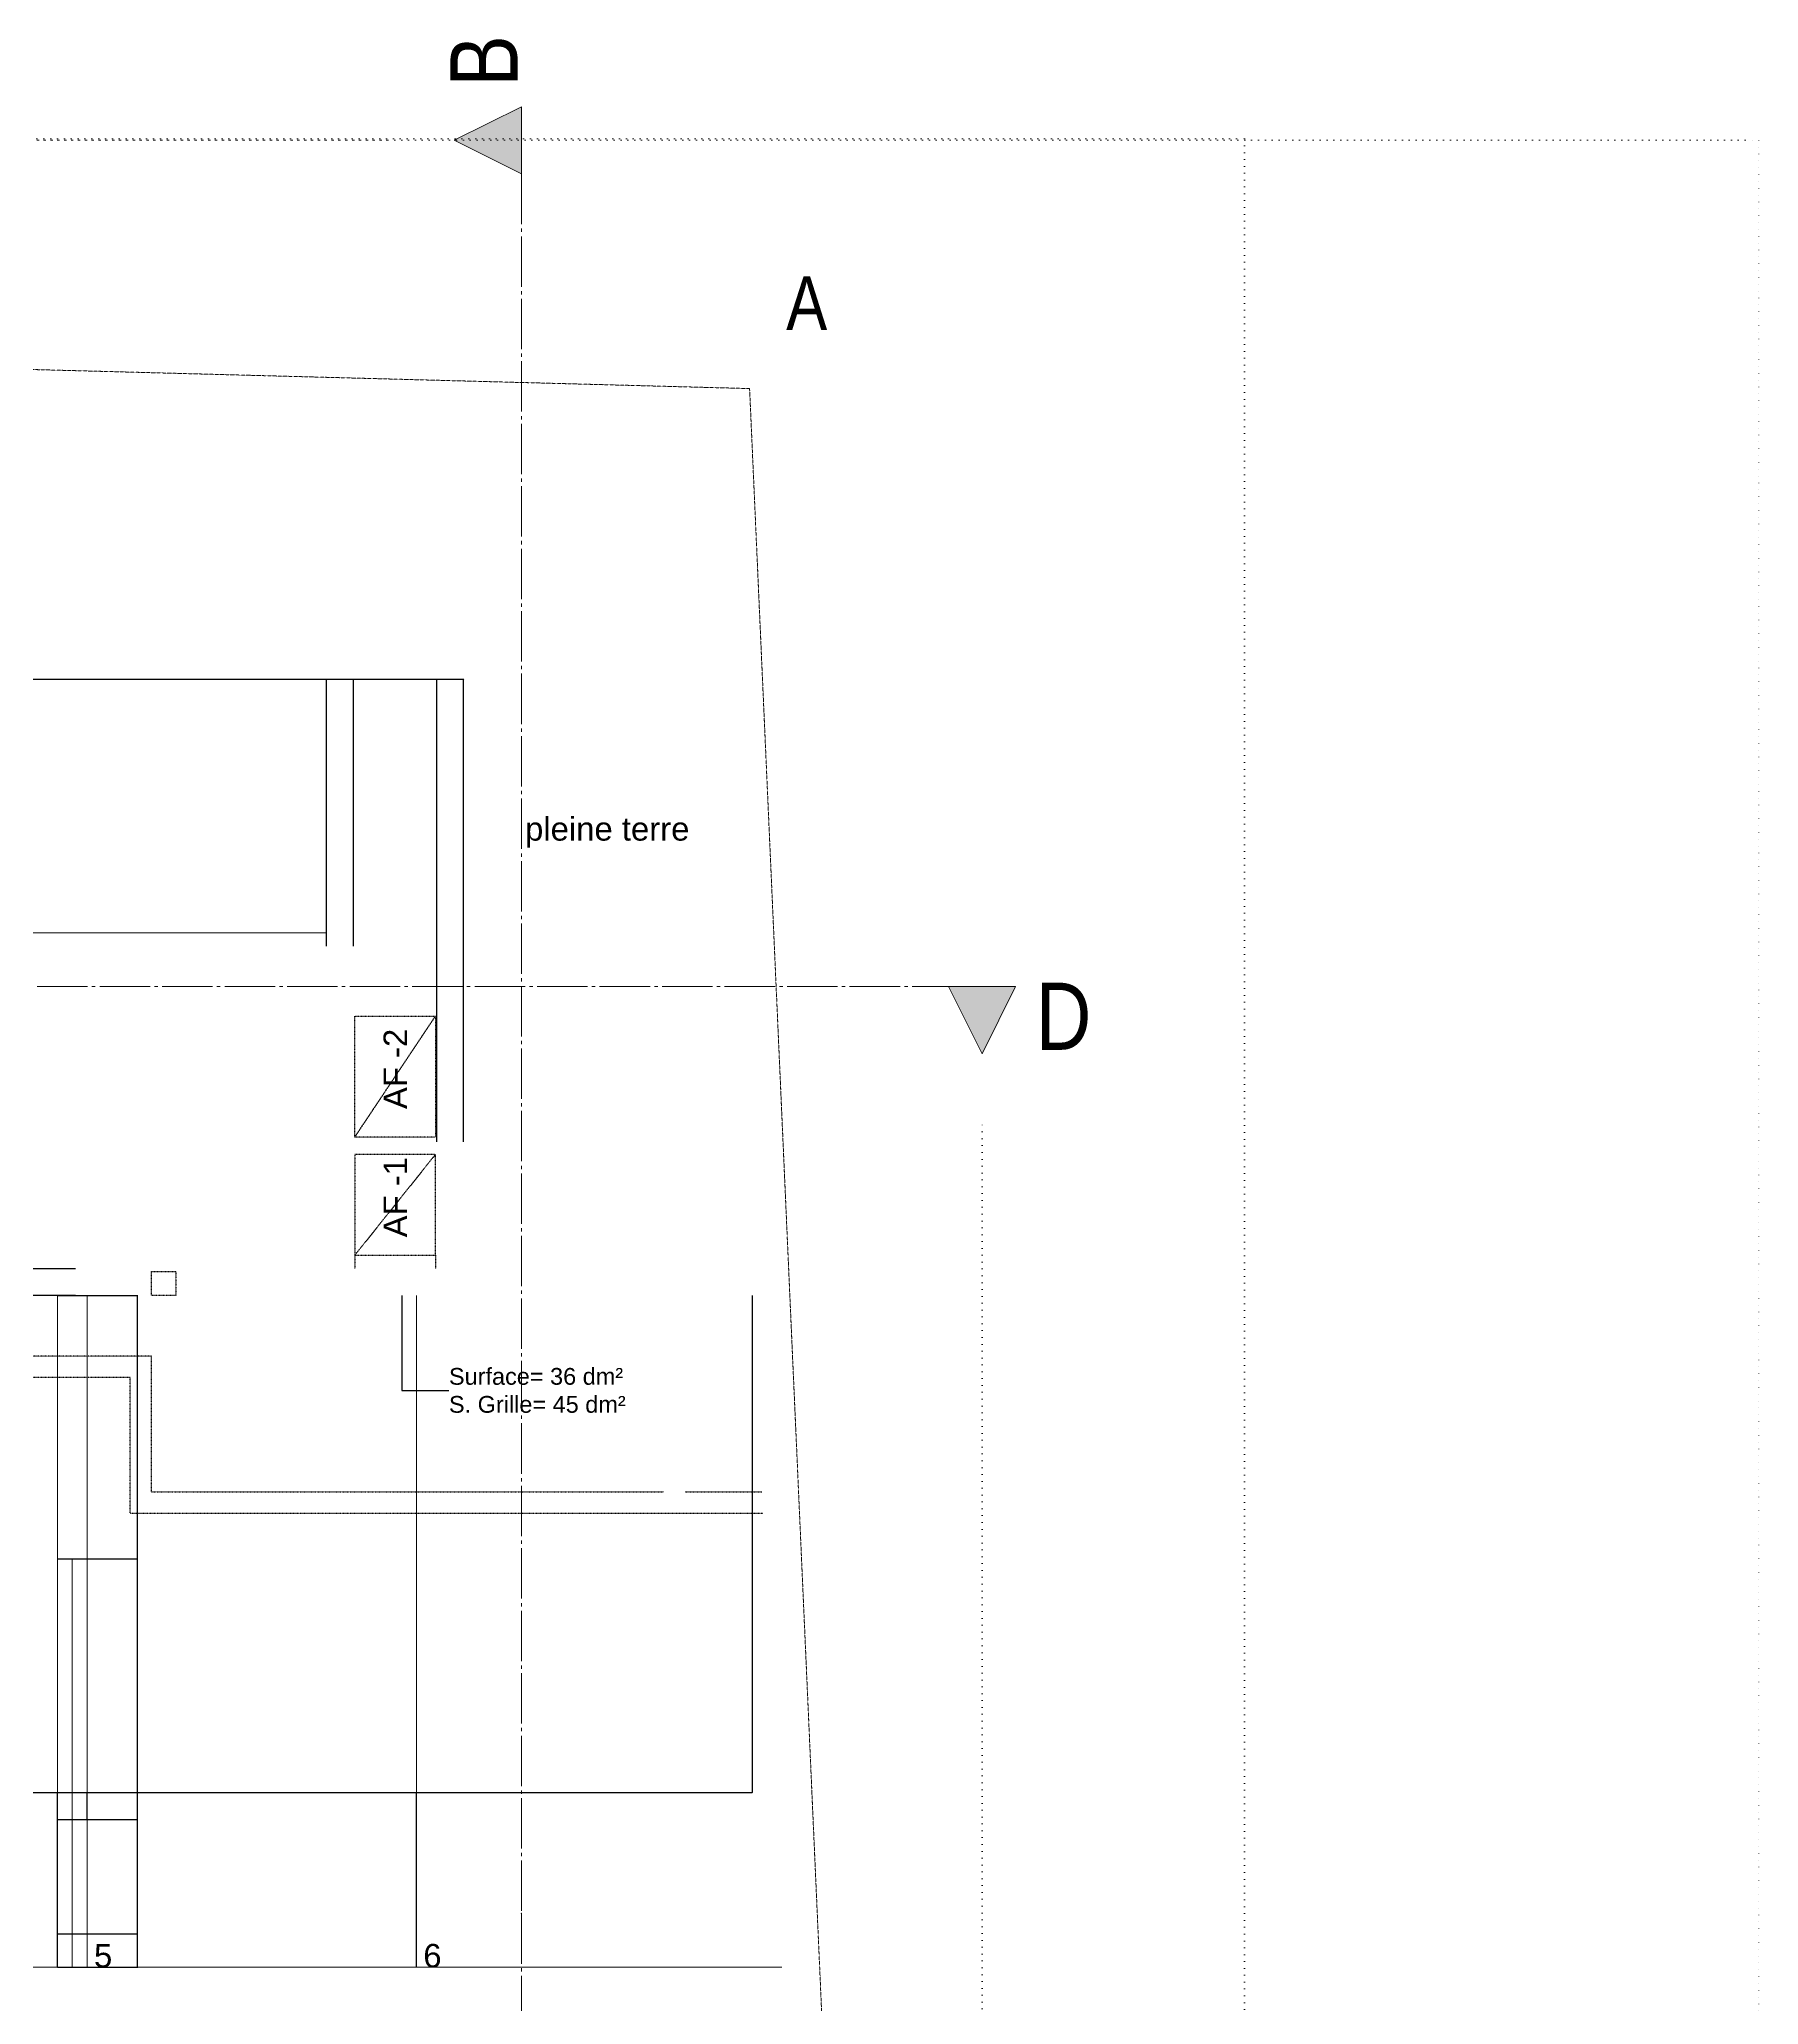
# Model space of a CAD drawing. Header units: centimetres. Extents: x 28113 to 82487, y -42944 to -12804.
# Drawn here: x 58239 to 59518, y -14927 to -13464 of the extents above; entities that cross this region are included whole.
import ezdxf

# ---------------------------------------------------------------- set-up
doc = ezdxf.new("R2010")
doc.units = ezdxf.units.CM
doc.header["$LTSCALE"] = 0.5
for name, pattern in [('Mixte 15', [0.93, 0.75, -0.065, 0.05, -0.065]), ('Mixte 8_2 tirets', [0.695, 0.4, -0.065, 0.05, -0.065, 0.05, -0.065]), ('Pointillé 1_5', [0.125, 0.075, -0.05]), ('Points 2', [0.1, 0, -0.1])]:
    doc.linetypes.add(name, pattern=pattern)
doc.layers.get('0').update_dxf_attribs({"linetype": 'CONTINUOUS'})
doc.layers.get('DEFPOINTS').update_dxf_attribs({"linetype": 'CONTINUOUS'})
for name, color, linetype in [('1  Hachures', 7, 'CONTINUOUS'), ('6 COMPL 2D', 7, 'CONTINUOUS'), ('6 Compl 2D 2 Détails', 7, 'CONTINUOUS'), ('6 Traits de Coupes', 7, 'CONTINUOUS'), ('7 ABORDS', 7, 'CONTINUOUS'), ('8  TEXTES', 7, 'CONTINUOUS'), ('9  COTATIONS', 7, 'CONTINUOUS')]:
    doc.layers.add(name, color=color, linetype=linetype)
doc.styles.get("Standard").update_dxf_attribs({"font": 'arial.ttf'})
doc.styles.add('STYLE_GENERE_1', font='')
doc.styles.add('STYLE_GENERE_2', font='')
doc.styles.add('STYLE_GENERE_3', font='')
doc.styles.get('STYLE_GENERE_1').set_extended_font_data('Arial Occidental')
doc.styles.get('STYLE_GENERE_2').set_extended_font_data('Univers LT 57 Condensed')
doc.styles.get('STYLE_GENERE_3').set_extended_font_data('Arial Occidental')
doc.dimstyles.new('STYLE_GENERE__2', dxfattribs={"dimtxt": 0.1, "dimasz": 0.095, "dimexe": 0.18, "dimexo": 0, "dimgap": 0.09, "dimtad": 1, "dimtih": 1, "dimtoh": 1, "dimdec": 0, "dimlfac": 100, "dimzin": 0, "dimdsep": 46, "dimtxsty": 'STYLE_GENERE_3', "dimblk": 'ARROWHEAD_7', "dimblk1": 'ARROWHEAD_7', "dimblk2": 'ARROWHEAD_7', "dimcen": 0.09, "dimclrd": 7, "dimclre": 7, "dimclrt": 256, "dimadec": 1, "dimazin": 0, "dimtfac": 1, "dimtdec": 4, "dimtmove": 0, "dimatfit": 3, "dimfxl": 1, "dimtolj": 1, "dimtzin": 0, "dimarcsym": 0})
doc.dimstyles.new('STYLE_GENERE__3', dxfattribs={"dimtxt": 0.1, "dimasz": 0.095, "dimexe": 0.18, "dimexo": 0, "dimgap": 0.09, "dimtad": 1, "dimtih": 1, "dimtoh": 1, "dimdec": 0, "dimlfac": 100, "dimzin": 0, "dimdsep": 46, "dimtxsty": 'STYLE_GENERE_3', "dimblk": 'ARROWHEAD_7', "dimblk1": 'ARROWHEAD_7', "dimblk2": 'ARROWHEAD_7', "dimcen": 0.09, "dimclrd": 7, "dimclre": 7, "dimclrt": 256, "dimadec": 1, "dimazin": 0, "dimtfac": 1, "dimtdec": 4, "dimtmove": 2, "dimatfit": 3, "dimfxl": 1, "dimtolj": 1, "dimtzin": 0, "dimarcsym": 0})
doc.dimstyles.new('STYLE_GENERE__4', dxfattribs={"dimtxt": 0.1, "dimasz": 0.095, "dimexe": 0.18, "dimexo": 0, "dimgap": 0.09, "dimtad": 1, "dimdec": 0, "dimlfac": 100, "dimzin": 0, "dimdsep": 46, "dimtxsty": 'STYLE_GENERE_3', "dimblk": 'ARROWHEAD_7', "dimblk1": 'ARROWHEAD_7', "dimblk2": 'ARROWHEAD_7', "dimcen": 0.09, "dimclrd": 7, "dimclre": 7, "dimclrt": 256, "dimadec": 1, "dimazin": 0, "dimtfac": 1, "dimtdec": 4, "dimtmove": 0, "dimatfit": 3, "dimfxl": 1, "dimtolj": 1, "dimtzin": 0, "dimarcsym": 0})
doc.dimstyles.new('STYLE_GENERE__7', dxfattribs={"dimtxt": 0.18, "dimasz": 0.1368, "dimexe": 0.18, "dimexo": 0.0625, "dimgap": 0.09, "dimtad": 0, "dimtih": 1, "dimtoh": 1, "dimdec": 4, "dimzin": 0, "dimdsep": 46, "dimtxsty": 'Standard', "dimcen": 0.09, "dimadec": 0, "dimazin": 0, "dimtfac": 1, "dimtdec": 4, "dimtmove": 0, "dimatfit": 3, "dimldrblk": 'ARROWHEAD_5', "dimfxl": 1, "dimtolj": 1, "dimtzin": 0, "dimarcsym": 0})

# ---------------------------------------------------------------- blocks, each defined once
blk = doc.blocks.new('ARROWHEAD_7')
at = {"color": 0, "linetype": 'Continuous', "lineweight": 0}
for p, q in [((0, 0), (-1, 0)), ((-0.25, 0), (0.25, 0)), ((0, -0.25), (0, 0.25))]:
    blk.add_line(p, q, dxfattribs=at)
blk.add_circle((0, 0), 0.25, dxfattribs=at)
blk = doc.blocks.new('*D683')
at = {"layer": '9  COTATIONS', "color": 7, "linetype": 'Continuous', "lineweight": -2, "transparency": 16777216}
for p, q in [((58007.8, -14899.3), (58007.8, -14768.9)), ((58007.8, -14769.1), (58252.7, -14769.1)), ((58252.8, -14899.3), (58252.8, -14768.9))]:
    blk.add_line(p, q, dxfattribs=at)
at = {"layer": 'DEFPOINTS', "color": 0, "linetype": 'Continuous', "transparency": 16777216}
for p in [(58252.8, -14769.1), (58007.8, -14899.3), (58252.8, -14899.3)]:
    blk.add_point(p, dxfattribs=at)
at = {"layer": '9  COTATIONS', "color": 7, "linetype": 'Continuous', "lineweight": -2, "transparency": 16777216, "xscale": 0.095, "yscale": 0.095, "zscale": 0.095, "rotation": 180}
blk.add_blockref('ARROWHEAD_7', (58007.8, -14769.1), dxfattribs=at)
at = {"layer": '9  COTATIONS', "color": 7, "linetype": 'Continuous', "lineweight": -2, "transparency": 16777216, "xscale": 0.095, "yscale": 0.095, "zscale": 0.095}
blk.add_blockref('ARROWHEAD_7', (58252.8, -14769.1), dxfattribs=at)
at = {"layer": '9  COTATIONS', "color": 194, "linetype": 'Continuous', "true_color": 0x50009f, "transparency": 16777216, "insert": (58130.3, -14769), "char_height": 0.1, "attachment_point": 5, "style": 'STYLE_GENERE_3'}
blk.add_mtext('\\A1;24500', dxfattribs=at)
blk = doc.blocks.new('*D684')
at = {"layer": '9  COTATIONS', "color": 7, "linetype": 'Continuous', "lineweight": -2, "transparency": 16777216}
for p, q in [((58252.8, -14899.3), (58252.8, -14768.9)), ((58252.8, -14769.1), (58274.7, -14769.1)), ((58274.8, -14789.3), (58274.8, -14768.9))]:
    blk.add_line(p, q, dxfattribs=at)
at = {"layer": 'DEFPOINTS', "color": 0, "linetype": 'Continuous', "transparency": 16777216}
for p in [(58274.8, -14769.1), (58274.8, -14789.3), (58252.8, -14899.3)]:
    blk.add_point(p, dxfattribs=at)
at = {"layer": '9  COTATIONS', "color": 7, "linetype": 'Continuous', "lineweight": -2, "transparency": 16777216, "xscale": 0.095, "yscale": 0.095, "zscale": 0.095, "rotation": 180}
blk.add_blockref('ARROWHEAD_7', (58252.8, -14769.1), dxfattribs=at)
at = {"layer": '9  COTATIONS', "color": 7, "linetype": 'Continuous', "lineweight": -2, "transparency": 16777216, "xscale": 0.095, "yscale": 0.095, "zscale": 0.095}
blk.add_blockref('ARROWHEAD_7', (58274.8, -14769.1), dxfattribs=at)
at = {"layer": '9  COTATIONS', "color": 194, "linetype": 'Continuous', "true_color": 0x50009f, "transparency": 16777216, "insert": (58263.8, -14769), "char_height": 0.1, "attachment_point": 5, "style": 'STYLE_GENERE_3'}
blk.add_mtext('\\A1;2200', dxfattribs=at)
blk = doc.blocks.new('*D685')
at = {"layer": '9  COTATIONS', "color": 7, "linetype": 'Continuous', "lineweight": -2, "transparency": 16777216}
for p, q in [((58274.8, -14789.3), (58274.8, -14768.9)), ((58274.8, -14769.1), (58519.7, -14769.1)), ((58519.8, -14899.3), (58519.8, -14768.9))]:
    blk.add_line(p, q, dxfattribs=at)
at = {"layer": 'DEFPOINTS', "color": 0, "linetype": 'Continuous', "transparency": 16777216}
for p in [(58519.8, -14769.1), (58274.8, -14789.3), (58519.8, -14899.3)]:
    blk.add_point(p, dxfattribs=at)
at = {"layer": '9  COTATIONS', "color": 7, "linetype": 'Continuous', "lineweight": -2, "transparency": 16777216, "xscale": 0.095, "yscale": 0.095, "zscale": 0.095, "rotation": 180}
blk.add_blockref('ARROWHEAD_7', (58274.8, -14769.1), dxfattribs=at)
at = {"layer": '9  COTATIONS', "color": 7, "linetype": 'Continuous', "lineweight": -2, "transparency": 16777216, "xscale": 0.095, "yscale": 0.095, "zscale": 0.095}
blk.add_blockref('ARROWHEAD_7', (58519.8, -14769.1), dxfattribs=at)
at = {"layer": '9  COTATIONS', "color": 194, "linetype": 'Continuous', "true_color": 0x50009f, "transparency": 16777216, "insert": (58397.3, -14769), "char_height": 0.1, "attachment_point": 5, "style": 'STYLE_GENERE_3'}
blk.add_mtext('\\A1;24500', dxfattribs=at)
blk = doc.blocks.new('*D686')
at = {"layer": '9  COTATIONS', "color": 7, "linetype": 'Continuous', "lineweight": -2, "transparency": 16777216}
for p, q in [((58769.7, -14399.3), (58769.7, -14769.3)), ((58519.8, -14899.3), (58519.8, -14768.9)), ((58519.8, -14769.1), (58769.6, -14769.1))]:
    blk.add_line(p, q, dxfattribs=at)
at = {"layer": 'DEFPOINTS', "color": 0, "linetype": 'Continuous', "transparency": 16777216}
for p in [(58769.7, -14399.3), (58769.7, -14769.1), (58519.8, -14899.3)]:
    blk.add_point(p, dxfattribs=at)
at = {"layer": '9  COTATIONS', "color": 7, "linetype": 'Continuous', "lineweight": -2, "transparency": 16777216, "xscale": 0.095, "yscale": 0.095, "zscale": 0.095, "rotation": 180}
blk.add_blockref('ARROWHEAD_7', (58519.8, -14769.1), dxfattribs=at)
at = {"layer": '9  COTATIONS', "color": 7, "linetype": 'Continuous', "lineweight": -2, "transparency": 16777216, "xscale": 0.095, "yscale": 0.095, "zscale": 0.095}
blk.add_blockref('ARROWHEAD_7', (58769.7, -14769.1), dxfattribs=at)
at = {"layer": '9  COTATIONS', "color": 194, "linetype": 'Continuous', "true_color": 0x50009f, "transparency": 16777216, "insert": (58644.7, -14769), "char_height": 0.1, "attachment_point": 5, "style": 'STYLE_GENERE_3'}
blk.add_mtext('\\A1;24991', dxfattribs=at)
blk = doc.blocks.new('*D694')
at = {"layer": '9  COTATIONS', "color": 7, "linetype": 'Continuous', "lineweight": -2, "transparency": 16777216}
for p, q in [((57952.9, -13960.7), (57952.9, -13940.5)), ((57953, -13940.6), (58452.8, -13940.6)), ((58452.9, -14139.3), (58452.9, -13940.5))]:
    blk.add_line(p, q, dxfattribs=at)
at = {"layer": 'DEFPOINTS', "color": 0, "linetype": 'Continuous', "transparency": 16777216}
for p in [(58452.9, -13940.6), (57952.9, -13960.7), (58452.9, -14139.3)]:
    blk.add_point(p, dxfattribs=at)
at = {"layer": '9  COTATIONS', "color": 7, "linetype": 'Continuous', "lineweight": -2, "transparency": 16777216, "xscale": 0.095, "yscale": 0.095, "zscale": 0.095, "rotation": 180}
blk.add_blockref('ARROWHEAD_7', (57952.9, -13940.6), dxfattribs=at)
at = {"layer": '9  COTATIONS', "color": 7, "linetype": 'Continuous', "lineweight": -2, "transparency": 16777216, "xscale": 0.095, "yscale": 0.095, "zscale": 0.095}
blk.add_blockref('ARROWHEAD_7', (58452.9, -13940.6), dxfattribs=at)
at = {"layer": '9  COTATIONS', "color": 194, "linetype": 'Continuous', "true_color": 0x50009f, "transparency": 16777216, "insert": (58202.9, -13940.5), "char_height": 0.1, "attachment_point": 5, "style": 'STYLE_GENERE_3'}
blk.add_mtext('\\A1;50000', dxfattribs=at)
blk = doc.blocks.new('*D695')
at = {"layer": '9  COTATIONS', "color": 7, "linetype": 'Continuous', "lineweight": -2, "transparency": 16777216}
for p, q in [((58452.9, -14139.3), (58452.9, -13940.5)), ((58453, -13940.6), (58472.8, -13940.6)), ((58472.9, -14139.3), (58472.9, -13940.5))]:
    blk.add_line(p, q, dxfattribs=at)
at = {"layer": 'DEFPOINTS', "color": 0, "linetype": 'Continuous', "transparency": 16777216}
for p in [(58472.9, -13940.6), (58452.9, -14139.3), (58472.9, -14139.3)]:
    blk.add_point(p, dxfattribs=at)
at = {"layer": '9  COTATIONS', "color": 7, "linetype": 'Continuous', "lineweight": -2, "transparency": 16777216, "xscale": 0.095, "yscale": 0.095, "zscale": 0.095, "rotation": 180}
blk.add_blockref('ARROWHEAD_7', (58452.9, -13940.6), dxfattribs=at)
at = {"layer": '9  COTATIONS', "color": 7, "linetype": 'Continuous', "lineweight": -2, "transparency": 16777216, "xscale": 0.095, "yscale": 0.095, "zscale": 0.095}
blk.add_blockref('ARROWHEAD_7', (58472.9, -13940.6), dxfattribs=at)
at = {"layer": '9  COTATIONS', "color": 194, "linetype": 'Continuous', "true_color": 0x50009f, "transparency": 16777216, "insert": (58462.9, -13940.5), "char_height": 0.1, "attachment_point": 5, "style": 'STYLE_GENERE_3'}
blk.add_mtext('\\A1;2000', dxfattribs=at)
blk = doc.blocks.new('*D696')
at = {"layer": '9  COTATIONS', "color": 7, "linetype": 'Continuous', "lineweight": -2, "transparency": 16777216}
for p, q in [((58472.9, -14139.3), (58472.9, -13940.5)), ((58473, -13940.6), (58534.8, -13940.6)), ((58534.9, -14284.8), (58534.9, -13940.5))]:
    blk.add_line(p, q, dxfattribs=at)
at = {"layer": 'DEFPOINTS', "color": 0, "linetype": 'Continuous', "transparency": 16777216}
for p in [(58534.9, -13940.6), (58472.9, -14139.3), (58534.9, -14284.8)]:
    blk.add_point(p, dxfattribs=at)
at = {"layer": '9  COTATIONS', "color": 7, "linetype": 'Continuous', "lineweight": -2, "transparency": 16777216, "xscale": 0.095, "yscale": 0.095, "zscale": 0.095, "rotation": 180}
blk.add_blockref('ARROWHEAD_7', (58472.9, -13940.6), dxfattribs=at)
at = {"layer": '9  COTATIONS', "color": 7, "linetype": 'Continuous', "lineweight": -2, "transparency": 16777216, "xscale": 0.095, "yscale": 0.095, "zscale": 0.095}
blk.add_blockref('ARROWHEAD_7', (58534.9, -13940.6), dxfattribs=at)
at = {"layer": '9  COTATIONS', "color": 194, "linetype": 'Continuous', "true_color": 0x50009f, "transparency": 16777216, "insert": (58503.9, -13940.5), "char_height": 0.1, "attachment_point": 5, "style": 'STYLE_GENERE_3'}
blk.add_mtext('\\A1;6200', dxfattribs=at)
blk = doc.blocks.new('*D697')
at = {"layer": '9  COTATIONS', "color": 7, "linetype": 'Continuous', "lineweight": -2, "transparency": 16777216}
for p, q in [((58534.9, -14284.8), (58534.9, -13940.5)), ((58535, -13940.6), (58554.8, -13940.6)), ((58554.9, -14284.8), (58554.9, -13940.5))]:
    blk.add_line(p, q, dxfattribs=at)
at = {"layer": 'DEFPOINTS', "color": 0, "linetype": 'Continuous', "transparency": 16777216}
for p in [(58554.9, -13940.6), (58534.9, -14284.8), (58554.9, -14284.8)]:
    blk.add_point(p, dxfattribs=at)
at = {"layer": '9  COTATIONS', "color": 7, "linetype": 'Continuous', "lineweight": -2, "transparency": 16777216, "xscale": 0.095, "yscale": 0.095, "zscale": 0.095, "rotation": 180}
blk.add_blockref('ARROWHEAD_7', (58534.9, -13940.6), dxfattribs=at)
at = {"layer": '9  COTATIONS', "color": 7, "linetype": 'Continuous', "lineweight": -2, "transparency": 16777216, "xscale": 0.095, "yscale": 0.095, "zscale": 0.095}
blk.add_blockref('ARROWHEAD_7', (58554.9, -13940.6), dxfattribs=at)
at = {"layer": '9  COTATIONS', "color": 194, "linetype": 'Continuous', "true_color": 0x50009f, "transparency": 16777216, "insert": (58544.9, -13940.5), "char_height": 0.1, "attachment_point": 5, "style": 'STYLE_GENERE_3'}
blk.add_mtext('\\A1;2000', dxfattribs=at)
blk = doc.blocks.new('*D701')
at = {"layer": '9  COTATIONS', "color": 7, "linetype": 'Continuous', "lineweight": -2, "transparency": 16777216}
for p, q in [((58266.2, -14399.3), (58225.3, -14399.3)), ((58225.5, -14899.2), (58225.5, -14399.4)), ((57757.8, -14899.3), (58225.7, -14899.3))]:
    blk.add_line(p, q, dxfattribs=at)
at = {"layer": 'DEFPOINTS', "color": 0, "linetype": 'Continuous', "transparency": 16777216}
for p in [(58225.5, -14399.3), (58266.2, -14399.3), (57757.8, -14899.3)]:
    blk.add_point(p, dxfattribs=at)
at = {"layer": '9  COTATIONS', "color": 7, "linetype": 'Continuous', "lineweight": -2, "transparency": 16777216, "xscale": 0.095, "yscale": 0.095, "zscale": 0.095}
for p, rotation in [((58225.5, -14399.3), 90), ((58225.5, -14899.3), 270)]:
    blk.add_blockref('ARROWHEAD_7', p, dxfattribs=dict(at, rotation=rotation))
at = {"layer": '9  COTATIONS', "color": 194, "linetype": 'Continuous', "true_color": 0x50009f, "transparency": 16777216, "insert": (58225.3, -14649.3), "char_height": 0.1, "attachment_point": 5, "rotation": 90, "style": 'STYLE_GENERE_3'}
blk.add_mtext('\\A1;50000', dxfattribs=at)
blk = doc.blocks.new('*D702')
at = {"layer": '9  COTATIONS', "color": 7, "linetype": 'Continuous', "lineweight": -2, "transparency": 16777216}
for p, q in [((58266.2, -14379.3), (58225.3, -14379.3)), ((58225.5, -14399.2), (58225.5, -14379.4)), ((58266.2, -14399.3), (58225.3, -14399.3))]:
    blk.add_line(p, q, dxfattribs=at)
at = {"layer": 'DEFPOINTS', "color": 0, "linetype": 'Continuous', "transparency": 16777216}
for p in [(58225.5, -14379.3), (58266.2, -14379.3), (58266.2, -14399.3)]:
    blk.add_point(p, dxfattribs=at)
at = {"layer": '9  COTATIONS', "color": 7, "linetype": 'Continuous', "lineweight": -2, "transparency": 16777216, "xscale": 0.095, "yscale": 0.095, "zscale": 0.095}
for p, rotation in [((58225.5, -14379.3), 90), ((58225.5, -14399.3), 270)]:
    blk.add_blockref('ARROWHEAD_7', p, dxfattribs=dict(at, rotation=rotation))
at = {"layer": '9  COTATIONS', "color": 194, "linetype": 'Continuous', "true_color": 0x50009f, "transparency": 16777216, "insert": (58225.3, -14389.3), "char_height": 0.1, "attachment_point": 5, "rotation": 90, "style": 'STYLE_GENERE_3'}
blk.add_mtext('\\A1;2000', dxfattribs=at)
blk = doc.blocks.new('*D703')
at = {"layer": '9  COTATIONS', "color": 7, "linetype": 'Continuous', "lineweight": -2, "transparency": 16777216}
for p, q in [((58165.6, -14129.3), (58225.7, -14129.3)), ((58225.5, -14379.2), (58225.5, -14129.4)), ((58266.2, -14379.3), (58225.3, -14379.3))]:
    blk.add_line(p, q, dxfattribs=at)
at = {"layer": 'DEFPOINTS', "color": 0, "linetype": 'Continuous', "transparency": 16777216}
for p in [(58165.6, -14129.3), (58225.5, -14129.3), (58266.2, -14379.3)]:
    blk.add_point(p, dxfattribs=at)
at = {"layer": '9  COTATIONS', "color": 7, "linetype": 'Continuous', "lineweight": -2, "transparency": 16777216, "xscale": 0.095, "yscale": 0.095, "zscale": 0.095}
for p, rotation in [((58225.5, -14129.3), 90), ((58225.5, -14379.3), 270)]:
    blk.add_blockref('ARROWHEAD_7', p, dxfattribs=dict(at, rotation=rotation))
at = {"layer": '9  COTATIONS', "color": 194, "linetype": 'Continuous', "true_color": 0x50009f, "transparency": 16777216, "insert": (58225.3, -14254.3), "char_height": 0.1, "attachment_point": 5, "rotation": 90, "style": 'STYLE_GENERE_3'}
blk.add_mtext('\\A1;25000', dxfattribs=at)
blk = doc.blocks.new('*D710')
at = {"layer": '9  COTATIONS', "color": 7, "linetype": 'Continuous', "lineweight": -2, "transparency": 16777216}
for p, q in [((58252.8, -14874.3), (58312.4, -14874.3)), ((58312.2, -14899.2), (58312.2, -14874.4)), ((58252.8, -14899.3), (58312.4, -14899.3))]:
    blk.add_line(p, q, dxfattribs=at)
at = {"layer": 'DEFPOINTS', "color": 0, "linetype": 'Continuous', "transparency": 16777216}
for p in [(58252.8, -14874.3), (58312.2, -14874.3), (58252.8, -14899.3)]:
    blk.add_point(p, dxfattribs=at)
at = {"layer": '9  COTATIONS', "color": 7, "linetype": 'Continuous', "lineweight": -2, "transparency": 16777216, "xscale": 0.095, "yscale": 0.095, "zscale": 0.095}
for p, rotation in [((58312.2, -14874.3), 90), ((58312.2, -14899.3), 270)]:
    blk.add_blockref('ARROWHEAD_7', p, dxfattribs=dict(at, rotation=rotation))
at = {"layer": '9  COTATIONS', "color": 194, "linetype": 'Continuous', "true_color": 0x50009f, "transparency": 16777216, "insert": (58312.1, -14886.8), "char_height": 0.1, "attachment_point": 5, "rotation": 90, "style": 'STYLE_GENERE_3'}
blk.add_mtext('\\A1;2500', dxfattribs=at)
blk = doc.blocks.new('*D711')
at = {"layer": '9  COTATIONS', "color": 7, "linetype": 'Continuous', "lineweight": -2, "transparency": 16777216}
for p, q in [((58252.8, -14789.3), (58312.4, -14789.3)), ((58312.2, -14874.2), (58312.2, -14789.4)), ((58252.8, -14874.3), (58312.4, -14874.3))]:
    blk.add_line(p, q, dxfattribs=at)
at = {"layer": 'DEFPOINTS', "color": 0, "linetype": 'Continuous', "transparency": 16777216}
for p in [(58252.8, -14789.3), (58312.2, -14789.3), (58252.8, -14874.3)]:
    blk.add_point(p, dxfattribs=at)
at = {"layer": '9  COTATIONS', "color": 7, "linetype": 'Continuous', "lineweight": -2, "transparency": 16777216, "xscale": 0.095, "yscale": 0.095, "zscale": 0.095}
for p, rotation in [((58312.2, -14789.3), 90), ((58312.2, -14874.3), 270)]:
    blk.add_blockref('ARROWHEAD_7', p, dxfattribs=dict(at, rotation=rotation))
at = {"layer": '9  COTATIONS', "color": 194, "linetype": 'Continuous', "true_color": 0x50009f, "transparency": 16777216, "insert": (58312.1, -14831.8), "char_height": 0.1, "attachment_point": 5, "rotation": 90, "style": 'STYLE_GENERE_3'}
blk.add_mtext('\\A1;8500', dxfattribs=at)
blk = doc.blocks.new('*D712')
at = {"layer": '9  COTATIONS', "color": 7, "linetype": 'Continuous', "lineweight": -2, "transparency": 16777216}
for p, q in [((58252.8, -14595.3), (58312.4, -14595.3)), ((58312.2, -14789.2), (58312.2, -14595.4)), ((58252.8, -14789.3), (58312.4, -14789.3))]:
    blk.add_line(p, q, dxfattribs=at)
at = {"layer": 'DEFPOINTS', "color": 0, "linetype": 'Continuous', "transparency": 16777216}
for p in [(58252.8, -14595.3), (58312.2, -14595.3), (58252.8, -14789.3)]:
    blk.add_point(p, dxfattribs=at)
at = {"layer": '9  COTATIONS', "color": 7, "linetype": 'Continuous', "lineweight": -2, "transparency": 16777216, "xscale": 0.095, "yscale": 0.095, "zscale": 0.095}
for p, rotation in [((58312.2, -14595.3), 90), ((58312.2, -14789.3), 270)]:
    blk.add_blockref('ARROWHEAD_7', p, dxfattribs=dict(at, rotation=rotation))
at = {"layer": '9  COTATIONS', "color": 194, "linetype": 'Continuous', "true_color": 0x50009f, "transparency": 16777216, "insert": (58312.1, -14692.3), "char_height": 0.1, "attachment_point": 5, "rotation": 90, "style": 'STYLE_GENERE_3'}
blk.add_mtext('\\A1;19400', dxfattribs=at)
blk = doc.blocks.new('*D713')
at = {"layer": '9  COTATIONS', "color": 7, "linetype": 'Continuous', "lineweight": -2, "transparency": 16777216}
for p, q in [((58252.8, -14399.3), (58312.4, -14399.3)), ((58312.2, -14595.2), (58312.2, -14399.4)), ((58252.8, -14595.3), (58312.4, -14595.3))]:
    blk.add_line(p, q, dxfattribs=at)
at = {"layer": 'DEFPOINTS', "color": 0, "linetype": 'Continuous', "transparency": 16777216}
for p in [(58252.8, -14399.3), (58312.2, -14399.3), (58252.8, -14595.3)]:
    blk.add_point(p, dxfattribs=at)
at = {"layer": '9  COTATIONS', "color": 7, "linetype": 'Continuous', "lineweight": -2, "transparency": 16777216, "xscale": 0.095, "yscale": 0.095, "zscale": 0.095}
for p, rotation in [((58312.2, -14399.3), 90), ((58312.2, -14595.3), 270)]:
    blk.add_blockref('ARROWHEAD_7', p, dxfattribs=dict(at, rotation=rotation))
at = {"layer": '9  COTATIONS', "color": 194, "linetype": 'Continuous', "true_color": 0x50009f, "transparency": 16777216, "insert": (58312.1, -14497.3), "char_height": 0.1, "attachment_point": 5, "rotation": 90, "style": 'STYLE_GENERE_3'}
blk.add_mtext('\\A1;19600', dxfattribs=at)
blk = doc.blocks.new('Plan de coupe_3_2', base_point=(8.147, 25.664))
at = {"layer": '6 Traits de Coupes', "color": 142, "linetype": 'Points 2', "lineweight": 0, "true_color": 0x009de0}
for p, q in [((9.147, 25.664), (28.841, 25.664)), ((28.841, 25.664), (28.841, -0.197))]:
    blk.add_line(p, q, dxfattribs=at)
blk = doc.blocks.new('Plan de coupe_4_2', base_point=(23.461, 25.654))
at = {"layer": '1  Hachures', "linetype": 'Continuous', "lineweight": 0, "true_color": 0x828282}
for points in [[(23.461, 25.904), (23.461, 25.404), (22.961, 25.654)], [(23.461, -0.456), (23.461, 0.044), (22.961, -0.206)]]:
    blk.add_hatch(color=8, dxfattribs=at).paths.add_polyline_path(points, flags=0)
at = {"layer": '6 Traits de Coupes', "color": 8, "linetype": 'Continuous', "lineweight": 0, "true_color": 0x828282}
for p, q in [((22.961, 25.654), (23.461, 25.904)), ((23.461, 25.904), (23.461, 25.404)), ((23.461, 25.404), (22.961, 25.654)), ((23.461, 0.044), (22.961, -0.206)), ((23.461, -0.456), (23.461, 0.044)), ((22.961, -0.206), (23.461, -0.456))]:
    blk.add_line(p, q, dxfattribs=at)
at = {"layer": '6 Traits de Coupes', "color": 142, "linetype": 'Points 2', "lineweight": 0, "true_color": 0x009de0}
for p, q in [((22.461, 25.654), (16.194, 25.654)), ((16.194, 25.654), (16.194, -0.206)), ((16.194, -0.206), (22.461, -0.206))]:
    blk.add_line(p, q, dxfattribs=at)
at = {"layer": '6 Traits de Coupes', "color": 142, "linetype": 'Mixte 15', "lineweight": 0, "true_color": 0x009de0}
for p, q in [((23.461, 25.404), (23.461, 12.456)), ((23.461, 12.456), (23.461, 0.044))]:
    blk.add_line(p, q, dxfattribs=at)
blk.add_point((23.461, 12.456), dxfattribs=at)
at = {"layer": '6 Traits de Coupes', "color": 8, "linetype": 'Continuous', "lineweight": 0, "true_color": 0x828282, "char_height": 0.5, "attachment_point": 7, "rotation": 90, "style": 'STYLE_GENERE_2'}
for insert in [(23.433, 26.054), (23.433, -1.1)]:
    blk.add_mtext('{B}', dxfattribs=dict(at, insert=insert))
blk = doc.blocks.new('Plan de coupe_5_2', base_point=(2.751, 25.654))
at = {"layer": '6 Traits de Coupes', "color": 142, "linetype": 'Points 2', "lineweight": 0, "true_color": 0x009de0}
for p, q in [((3.751, 25.654), (32.667, 25.654)), ((32.667, 25.654), (32.667, -0.206))]:
    blk.add_line(p, q, dxfattribs=at)
blk = doc.blocks.new('Plan de coupe_1_2', base_point=(-0.386, 19.355))
at = {"layer": '1  Hachures', "linetype": 'Continuous', "lineweight": 0, "true_color": 0x828282}
blk.add_hatch(color=8, dxfattribs=at).paths.add_polyline_path([(27.139, 19.355), (26.639, 19.355), (26.889, 18.855)], flags=0)
at = {"layer": '6 Traits de Coupes', "color": 142, "linetype": 'Mixte 15', "lineweight": 0, "true_color": 0x009de0}
blk.add_line((-0.136, 19.355), (26.639, 19.355), dxfattribs=at)
at = {"layer": '6 Traits de Coupes', "color": 8, "linetype": 'Continuous', "lineweight": 0, "true_color": 0x828282}
for p, q in [((27.139, 19.355), (26.639, 19.355)), ((26.639, 19.355), (26.889, 18.855)), ((26.889, 18.855), (27.139, 19.355))]:
    blk.add_line(p, q, dxfattribs=at)
at = {"layer": '6 Traits de Coupes', "color": 142, "linetype": 'Points 2', "lineweight": 0, "true_color": 0x009de0}
blk.add_line((26.889, 0.933), (26.889, 18.355), dxfattribs=at)
at = {"layer": '6 Traits de Coupes', "color": 8, "linetype": 'Continuous', "lineweight": 0, "true_color": 0x828282, "insert": (27.289, 18.884), "char_height": 0.5, "attachment_point": 7, "style": 'STYLE_GENERE_2'}
blk.add_mtext('{D}', dxfattribs=at)
blk = doc.blocks.new('ARROWHEAD_5')
at = {"color": 0, "linetype": 'Continuous', "lineweight": 0}
blk.add_line((0, 0), (-1, 0), dxfattribs=at)
blk.add_solid([(-1, 0.2679), (0, 0), (-1, -0.2679), (-1, 0.2679)], dxfattribs=at)

msp = doc.modelspace()

# ---------------------------------------------------------------- linework, layer by layer
at = {"layer": '6 COMPL 2D', "linetype": 'Pointillé 1_5'}
for p, q in [((58473.944, -14281.31), (58473.944, -14191.31)), ((58473.944, -14191.31), (58533.944, -14191.31)), ((58473.944, -14281.31), (58533.944, -14191.31)), ((58533.944, -14191.31), (58533.944, -14281.31)), ((58533.944, -14281.31), (58473.944, -14281.31)), ((58473.944, -14294.31), (58473.944, -14369.31)), ((58533.944, -14294.31), (58473.944, -14294.31)), ((58473.944, -14369.31), (58533.944, -14294.31)), ((58533.944, -14369.31), (58533.944, -14294.31)), ((58473.944, -14369.31), (58533.944, -14369.31)), ((58473.944, -14369.31), (58473.944, -14379.31)), ((58533.944, -14369.31), (58533.944, -14379.31)), ((58322.747, -14381.321), (58340.747, -14381.321)), ((58322.747, -14399.321), (58322.747, -14381.321)), ((58340.747, -14381.321), (58340.747, -14399.321)), ((58340.747, -14399.321), (58322.747, -14399.321)), ((58322.751, -14444.303), (56837.318, -14444.303)), ((58322.751, -14545.317), (58322.751, -14444.303)), ((58306.751, -14460.303), (57834.751, -14460.303)), ((58306.751, -14561.317), (58306.751, -14460.303)), ((58322.751, -14545.317), (58703.753, -14545.317)), ((58719.754, -14545.317), (58776.69, -14545.317)), ((58306.751, -14561.317), (58777.393, -14561.317))]:
    msp.add_line(p, q, dxfattribs=at)
at = {"layer": '6 COMPL 2D', "color": 18, "linetype": 'Continuous', "lineweight": 0}
for p, q in [((58252.752, -14399.31), (58252.752, -14899.306)), ((58274.752, -14399.31), (58274.752, -14899.306))]:
    msp.add_line(p, q, dxfattribs=at)
at = {"layer": '6 Compl 2D 2 Détails', "color": 18, "linetype": 'Continuous', "lineweight": 0}
for p, q in [((58452.944, -14129.31), (57952.945, -14129.31)), ((58519.752, -14399.31), (58519.752, -14899.306)), ((58263.752, -14595.313), (58263.752, -14899.306)), ((58791.731, -14899.306), (57757.752, -14899.306))]:
    msp.add_line(p, q, dxfattribs=at)
at = {"layer": '7 ABORDS', "color": 30, "linetype": 'Mixte 8_2 tirets', "lineweight": 0, "true_color": 0xf5970a, "flags": 128}
msp.add_lwpolyline([(58767.665, -13724.18), (58865.704, -15934.304), (58871.942, -16076.182), (56291.259, -16096.631), (56312.468, -15182.993), (56318.661, -14853.963), (56329.658, -14854.229), (56357.43, -13660.19)], close=True, dxfattribs=at)

# ---------------------------------------------------------------- block references
at = {"layer": '6 Traits de Coupes', "color": 142, "lineweight": 0, "true_color": 0x009de0, "xscale": 100, "yscale": 100, "zscale": 100}
for name, p in [('Plan de coupe_5_2', (56526.9, -13539.38)), ('Plan de coupe_3_2', (57066.456, -13538.416)), ('Plan de coupe_4_2', (58597.86, -13539.38)), ('Plan de coupe_1_2', (56213.111, -14169.298))]:
    msp.add_blockref(name, p, dxfattribs=at)

# ---------------------------------------------------------------- texts
at = {"layer": '8  TEXTES', "linetype": 'Continuous', "insert": (58794.864, -13660.64), "char_height": 40, "attachment_point": 4, "style": 'STYLE_GENERE_2'}
msp.add_mtext('{A}', dxfattribs=at)
at = {"layer": '8  TEXTES', "linetype": 'Continuous', "char_height": 17.5, "attachment_point": 7}
for s, insert in [('{pleine terre}', (58600.588, -14065.941)), ('{5}', (58279.877, -14899.663)), ('{6}', (58524.877, -14899.663))]:
    msp.add_mtext(s, dxfattribs=dict(at, insert=insert))
at = {"layer": '8  TEXTES', "linetype": 'Continuous', "char_height": 17.5, "attachment_point": 7, "rotation": 90}
for s, insert in [('{AF -2}', (58512.812, -14260.47)), ('{AF -1}', (58512.812, -14355.97))]:
    msp.add_mtext(s, dxfattribs=dict(at, insert=insert))
at = {"layer": '8  TEXTES', "linetype": 'Continuous', "insert": (58543.988, -14469.948), "char_height": 12.5, "width": 129.02898, "attachment_point": 4, "style": 'STYLE_GENERE_1'}
msp.add_mtext('{Surface= 36 dm²\\PS. Grille= 45 dm²}', dxfattribs=at)

# ---------------------------------------------------------------- dimensions: what is measured, and where the dimension line sits
at = {"layer": '9  COTATIONS', "linetype": 'Continuous'}
for base, p1, p2, dimstyle, picture, middle in [((58452.944, -13940.638), (57952.945, -13960.744), (58452.944, -14139.308), 'STYLE_GENERE__2', '*D694', (58202.944, -13940.498)), ((58472.944, -13940.638), (58452.944, -14139.308), (58472.944, -14139.308), 'STYLE_GENERE__2', '*D695', (58462.944, -13940.498)), ((58534.944, -13940.638), (58472.944, -14139.308), (58534.944, -14284.81), 'STYLE_GENERE__3', '*D696', (58503.944, -13940.498)), ((58554.944, -13940.638), (58534.944, -14284.81), (58554.944, -14284.81), 'STYLE_GENERE__3', '*D697', (58544.944, -13940.498)), ((58769.661, -14769.104), (58519.752, -14899.306), (58769.661, -14399.31), 'STYLE_GENERE__2', '*D686', (58644.706, -14768.964)), ((58252.752, -14769.104), (58007.752, -14899.306), (58252.752, -14899.306), 'STYLE_GENERE__2', '*D683', (58130.252, -14768.964)), ((58274.752, -14769.104), (58252.752, -14899.306), (58274.752, -14789.31), 'STYLE_GENERE__2', '*D684', (58263.752, -14768.964)), ((58519.752, -14769.104), (58274.752, -14789.31), (58519.752, -14899.306), 'STYLE_GENERE__2', '*D685', (58397.252, -14768.964))]:
    dim = msp.add_linear_dim(base=base, p1=p1, p2=p2, dimstyle=dimstyle, dxfattribs=at)
    dim.commit()
    dim.dimension.update_dxf_attribs({"geometry": picture, "text_midpoint": middle})
for base, p1, p2, picture, middle in [((58225.479, -14129.31), (58266.219, -14379.31), (58165.589, -14129.31), '*D703', (58225.339, -14254.31)), ((58225.479, -14379.31), (58266.219, -14399.31), (58266.219, -14379.31), '*D702', (58225.339, -14389.31)), ((58225.479, -14399.31), (57757.752, -14899.306), (58266.219, -14399.31), '*D701', (58225.339, -14649.308)), ((58312.226, -14399.31), (58252.752, -14595.313), (58252.752, -14399.31), '*D713', (58312.086, -14497.311)), ((58312.226, -14595.313), (58252.752, -14789.31), (58252.752, -14595.313), '*D712', (58312.086, -14692.311)), ((58312.226, -14789.31), (58252.752, -14874.306), (58252.752, -14789.31), '*D711', (58312.086, -14831.808)), ((58312.226, -14874.306), (58252.752, -14899.306), (58252.752, -14874.306), '*D710', (58312.086, -14886.806))]:
    dim = msp.add_linear_dim(base=base, p1=p1, p2=p2, angle=90, dimstyle='STYLE_GENERE__4', dxfattribs=at)
    dim.commit()
    dim.dimension.update_dxf_attribs({"geometry": picture, "text_midpoint": middle})

# ---------------------------------------------------------------- leaders
at = {"layer": '8  TEXTES', "linetype": 'Continuous', "annotation_type": 0, "has_hookline": 1, "hookline_direction": 0, "text_width": 121.429}
msp.add_leader([(58508.944, -14399.31), (58508.944, -14469.948), (58543.898, -14469.948)], dimstyle='STYLE_GENERE__7', dxfattribs=at)

doc.saveas('drawing.dxf')
